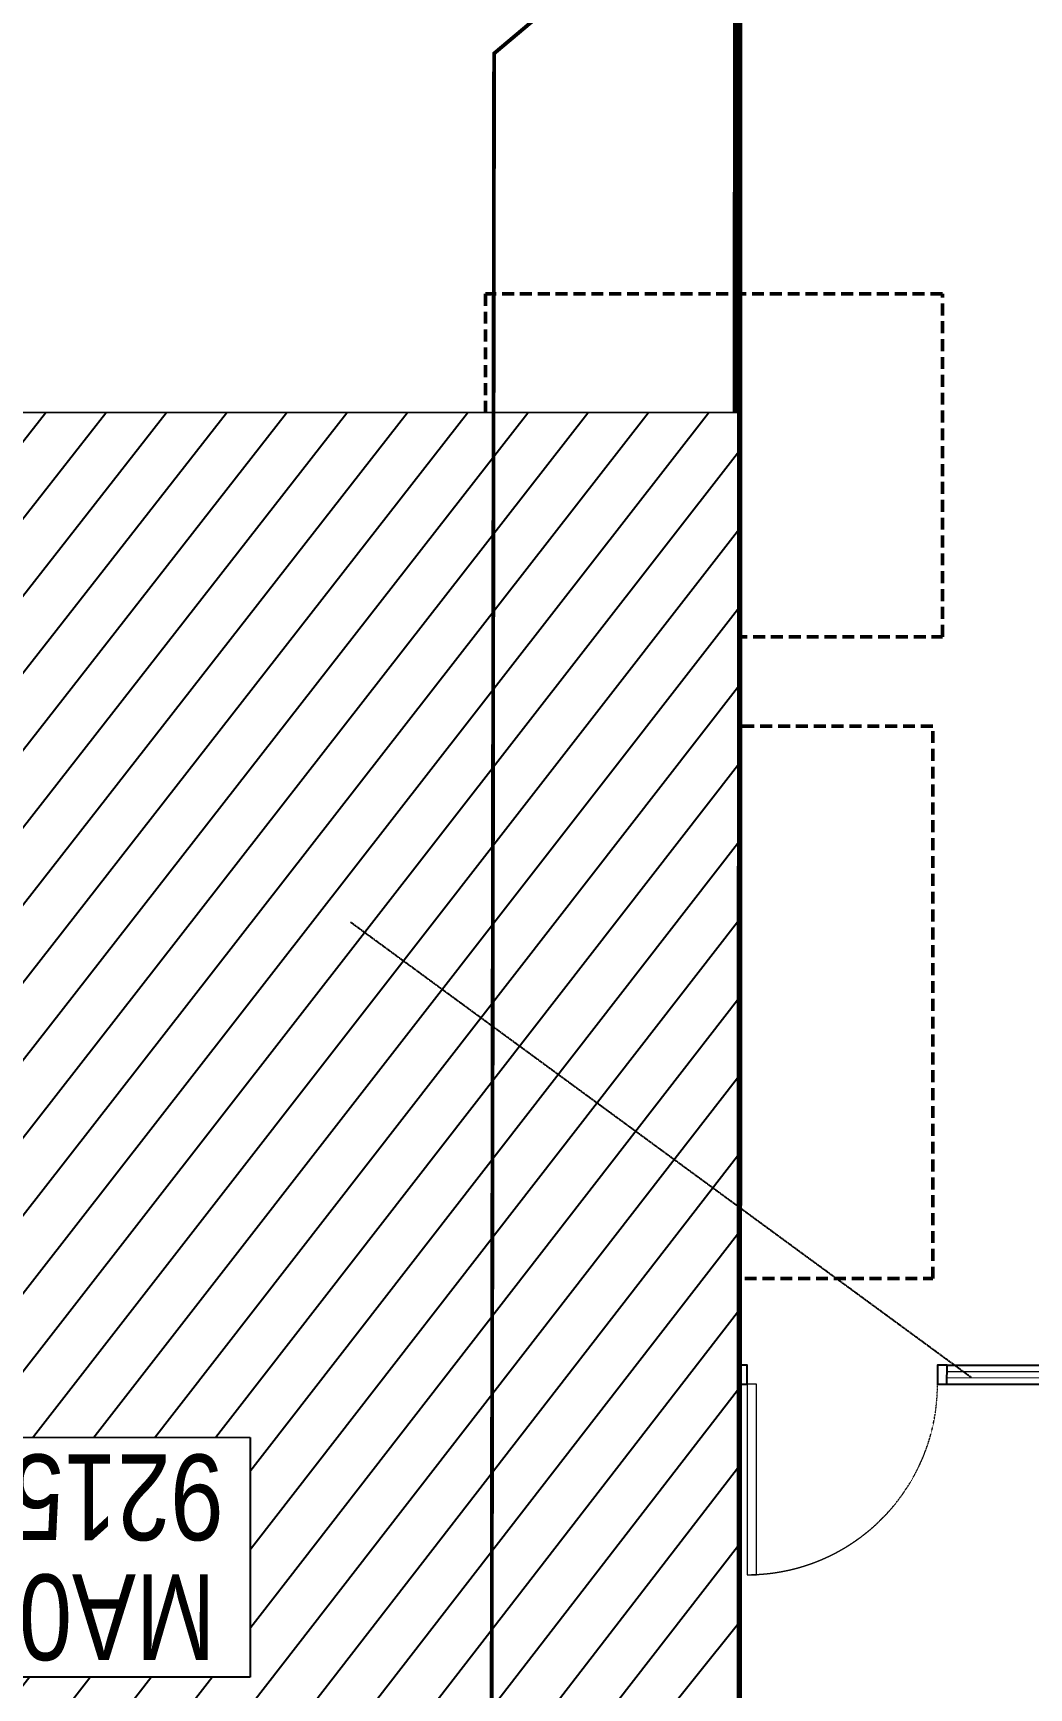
# Model space of a CAD drawing. Header units: centimetres. Extents: x -6122352 to 7132207, y -1694241 to 1947892.
# Drawn here: x 40675 to 45905, y -96650 to -87962 of the extents above; entities that cross this region are included whole.
import ezdxf
from ezdxf.xclip import XClip

# ---------------------------------------------------------------- set-up
doc = ezdxf.new("R2010")
doc.units = ezdxf.units.CM
doc.header["$MEASUREMENT"] = 0
doc.header["$XCLIPFRAME"] = 2
for name, pattern in [('23585-XR-AR-END-GROUND FLOOR$0$XR-END-GROUND FLOOR PLAN$0$HIDDEN2', [0.1875, 0.125, -0.0625]), ('DASHED2', [0.375, 0.25, -0.125]), ('XR-AR-END-SETTING OUT PLAN$0$23261-XR-AR-SI-GF$0$HIDDEN', [0.375, 0.25, -0.125]), ('XR-AR-END-SETTING OUT PLAN$0$23585-XR-AR-END-GROUND FLOOR$0$23261-XR-AR-SI-GF$0$HIDDEN', [0.375, 0.25, -0.125]), ('XR-AR-END-SETTING OUT PLAN$0$23585-XR-AR-END-GROUND FLOOR$0$945-4P-1-101-GROUND FLOOR PLAN$0$XR-MIDDLE-GROUND FLOOR PLAN$0$HIDDEN2', [0.1875, 0.125, -0.0625]), ('XR-AR-END-SETTING OUT PLAN$0$23585-XR-AR-END-GROUND FLOOR$0$XR-END-GROUND FLOOR PLAN$0$HIDDEN2', [0.1875, 0.125, -0.0625]), ('XR-AR-END-SETTING OUT PLAN$0$23585-XR-AR-END-GROUND FLOOR$0$XR-END-GROUND FLOOR PLAN$0$xf_6a1$0$DASHED', [0.75, 0.5, -0.25])]:
    doc.linetypes.add(name, pattern=pattern)
for name, color, linetype in [('00-MI-DIM', 7, 'Continuous'), ('23585-XR-AR-BOUNDARY WALLS AND SETBACKS$0$setback', 7, 'XR-AR-END-SETTING OUT PLAN$0$23261-XR-AR-SI-GF$0$HIDDEN'), ('@MI-REF LAYER', 7, 'Continuous'), ('B_TH_4', 7, 'Continuous'), ('XR-AR-END-SETTING OUT PLAN$0$23585-XR-AR-END-GROUND FLOOR$0$A-Flor-Strs', 1, 'Continuous')]:
    doc.layers.add(name, color=color, linetype=linetype)
doc.layers.add('08-Compound Wall-3', color=5, linetype='Continuous', lineweight=25, true_color=0x0000ff)
for name, color, linetype, lineweight in [('23585-XR-AR-END-GROUND FLOOR$0$A-LOVR-PLAN', 251, 'Continuous', 9), ('@ Foundations', 4, 'DASHED2', 50), ('A-ANNO-TEXT', 3, 'Continuous', 25), ('XR-AR-END-SETTING OUT PLAN$0$23585-XR-AR-END-GROUND FLOOR$0$A-DOOR-FULL', 1, 'Continuous', 9), ('XR-AR-END-SETTING OUT PLAN$0$23585-XR-AR-END-GROUND FLOOR$0$A-EQUP-KITN-PLAN', 202, 'Continuous', 9), ('XR-AR-END-SETTING OUT PLAN$0$23585-XR-AR-END-GROUND FLOOR$0$A-FLOR-OVHD', 9, 'XR-AR-END-SETTING OUT PLAN$0$23585-XR-AR-END-GROUND FLOOR$0$23261-XR-AR-SI-GF$0$HIDDEN', 15), ('XR-AR-END-SETTING OUT PLAN$0$23585-XR-AR-END-GROUND FLOOR$0$A-GLAZ-SILL', 8, 'Continuous', 5), ('XR-AR-END-SETTING OUT PLAN$0$23585-XR-AR-END-GROUND FLOOR$0$A-GLAZ-WNDO', 232, 'Continuous', 9), ('XR-AR-END-SETTING OUT PLAN$0$23585-XR-AR-END-GROUND FLOOR$0$A-LOVR-PLAN', 111, 'Continuous', 9), ('XR-AR-END-SETTING OUT PLAN$0$23585-XR-AR-END-GROUND FLOOR$0$A-WALL', 7, 'Continuous', 30), ('XR-AR-END-SETTING OUT PLAN$0$23585-XR-AR-END-GROUND FLOOR$0$S-COLS', 51, 'Continuous', 40), ('XR-AR-END-SETTING OUT PLAN$0$23585-XR-AR-END-GROUND FLOOR$0$S-COLS-PATT', 8, 'Continuous', 5)]:
    doc.layers.add(name, color=color, linetype=linetype, lineweight=lineweight)
doc.styles.get("Standard").update_dxf_attribs({"font": 'arial.ttf'})
doc.styles.add('Xref group 33-41$0$Overall SOP Plan$0$LAC-609-NG10-1-XREF-GRID-125SC$0$GRID-DIM-NO', font='arial.ttf', dxfattribs={"width": 0.8})
doc.dimstyles.new('LEADER', dxfattribs={"dimtxt": 0.18, "dimasz": 0.25, "dimexe": 0.18, "dimexo": 0.0625, "dimgap": 0.09, "dimtad": 0, "dimtih": 1, "dimtoh": 1, "dimdec": 4, "dimzin": 0, "dimdsep": 46, "dimtxsty": 'Standard', "dimblk": 'DOT', "dimcen": 0.09, "dimadec": 0, "dimazin": 0, "dimtfac": 1, "dimtdec": 4, "dimtofl": 0, "dimtmove": 0, "dimatfit": 3, "dimldrblk": 'DOT', "dimfxl": 1, "dimtolj": 1, "dimtzin": 0, "dimarcsym": 0})

# ---------------------------------------------------------------- blocks, each defined once
blk = doc.blocks.new('23585-XR-AR-BOUNDARY WALLS AND SETBACKS')
at = {"layer": '23585-XR-AR-BOUNDARY WALLS AND SETBACKS$0$setback', "ltscale": 40, "const_width": 0.05}
blk.add_lwpolyline([(496485.0601, 2768871.5163), (496480.9052, 2768866.9817), (496476.8518, 2768862.5581), (496472.7985, 2768858.1342), (496468.745, 2768853.7105), (496464.6916, 2768849.2868), (496460.535, 2768844.7504), (496474.9123, 2768831.5767), (496479.0688, 2768836.113), (496483.121, 2768840.5356), (496485.2488, 2768842.8578), (496487.1759, 2768844.9607), (496491.2292, 2768849.3844), (496491.4314, 2768849.6052), (496495.2826, 2768853.8082), (496495.4848, 2768854.029), (496499.4373, 2768858.3426), (496485.0601, 2768871.5163)], dxfattribs=at)
blk = doc.blocks.new('A$C9d9485f6')
at = {"layer": 'A-ANNO-TEXT', "rotation": 312.4881850805905}
blk.add_blockref('23585-XR-AR-BOUNDARY WALLS AND SETBACKS', (-2377088.5348, -1504219.2521), dxfattribs=at)
blk = doc.blocks.new('XR-AR-END-SETTING OUT PLAN$0$23585-XR-AR-END-GROUND FLOOR$0$XR-END-GROUND FLOOR PLAN$0$A$C69996ABC')
at = {"layer": 'XR-AR-END-SETTING OUT PLAN$0$23585-XR-AR-END-GROUND FLOOR$0$A-GLAZ-SILL'}
blk.add_line((0.25, 1), (0.25, 0.1), dxfattribs=at)
at = {"layer": 'XR-AR-END-SETTING OUT PLAN$0$23585-XR-AR-END-GROUND FLOOR$0$A-GLAZ-WNDO'}
for p, q in [((0, 1), (0, 0.95)), ((0.25, 1), (0, 1)), ((0.15, 0.95), (0.15, 1)), ((0.15, 1), (0.15, 0.1)), ((0, 0.95), (0.15, 0.95)), ((0, 0.95), (0, 0.15)), ((0.15, 0.15), (0, 0.15)), ((0, 0.1), (0, 0.15)), ((0.25, 0.1), (0, 0.1)), ((0.15, 0.1), (0.15, 0.15))]:
    blk.add_line(p, q, dxfattribs=at)
blk.add_lwpolyline([(0, 0.95), (0, 0.15), (0.05, 0.15), (0.05, 0.95)], close=True, dxfattribs=at)
blk.add_lwpolyline([(0.05, 0.1), (0, 0.1)], dxfattribs=at)
blk = doc.blocks.new('*U35')
for points in [[(91, 0), (41, 0), (41, 1021), (91, 1021)], [(0, 0), (38, 0), (38, -50), (50, -50), (50, -250), (0, -250)], [(1100, 0), (1062, 0), (1062, -50), (1050, -50), (1050, -250), (1100, -250)]]:
    blk.add_lwpolyline(points, close=True)
at = {"color": 8, "linetype": 'XR-AR-END-SETTING OUT PLAN$0$23585-XR-AR-END-GROUND FLOOR$0$XR-END-GROUND FLOOR PLAN$0$HIDDEN2'}
blk.add_arc((41, 0), 1021, 0, 90, dxfattribs=at)
at = {"layer": 'XR-AR-END-SETTING OUT PLAN$0$23585-XR-AR-END-GROUND FLOOR$0$A-GLAZ-SILL', "linetype": 'XR-AR-END-SETTING OUT PLAN$0$23585-XR-AR-END-GROUND FLOOR$0$945-4P-1-101-GROUND FLOOR PLAN$0$XR-MIDDLE-GROUND FLOOR PLAN$0$HIDDEN2', "ltscale": 3}
blk.add_lwpolyline([(0, 0), (1100, 0), (1100, -250), (0, -250)], close=True, dxfattribs=at)
blk = doc.blocks.new('*U37')
for points in [[(91, 0), (41, 0), (41, 1021), (91, 1021)], [(0, 0), (38, 0), (38, -50), (50, -50), (50, -110), (0, -110)], [(1100, 0), (1062, 0), (1062, -50), (1050, -50), (1050, -110), (1100, -110)]]:
    blk.add_lwpolyline(points, close=True)
at = {"color": 8, "linetype": 'XR-AR-END-SETTING OUT PLAN$0$23585-XR-AR-END-GROUND FLOOR$0$XR-END-GROUND FLOOR PLAN$0$HIDDEN2'}
blk.add_arc((41, 0), 1021, 0, 90, dxfattribs=at)
at = {"layer": 'XR-AR-END-SETTING OUT PLAN$0$23585-XR-AR-END-GROUND FLOOR$0$A-GLAZ-SILL', "linetype": 'XR-AR-END-SETTING OUT PLAN$0$23585-XR-AR-END-GROUND FLOOR$0$945-4P-1-101-GROUND FLOOR PLAN$0$XR-MIDDLE-GROUND FLOOR PLAN$0$HIDDEN2', "ltscale": 3}
blk.add_lwpolyline([(0, 0), (1100, 0), (1100, -110), (0, -110)], close=True, dxfattribs=at)
blk = doc.blocks.new('XR-AR-END-SETTING OUT PLAN$0$23585-XR-AR-END-GROUND FLOOR$0$XR-END-GROUND FLOOR PLAN$0$A$C45491A9B')
blk.add_lwpolyline([(-50, 0), (0, 0), (0, 1000), (-50, 1000)], close=True)
at = {"color": 8, "linetype": 'XR-AR-END-SETTING OUT PLAN$0$23585-XR-AR-END-GROUND FLOOR$0$XR-END-GROUND FLOOR PLAN$0$HIDDEN2'}
blk.add_arc((0, 0), 1000, 90, 180, dxfattribs=at)
blk = doc.blocks.new('XR-AR-END-SETTING OUT PLAN$0$23585-XR-AR-END-GROUND FLOOR$0$A$C75a8815d')
at = {"layer": 'XR-AR-END-SETTING OUT PLAN$0$23585-XR-AR-END-GROUND FLOOR$0$S-COLS', "color": 252, "lineweight": 30}
for points in [[(0, 3500), (0, 2700), (250, 2700), (250, 3500)], [(0, 0), (0, 550), (250, 550), (250, 0)]]:
    blk.add_lwpolyline(points, close=True, dxfattribs=at)
blk = doc.blocks.new('23585-XR-AR-END-GROUND FLOOR$0$XR-END-GROUND FLOOR PLAN$0$A$C45491A9B')
blk.add_lwpolyline([(-50, 0), (0, 0), (0, 1000), (-50, 1000)], close=True)
at = {"color": 8, "linetype": '23585-XR-AR-END-GROUND FLOOR$0$XR-END-GROUND FLOOR PLAN$0$HIDDEN2'}
blk.add_arc((0, 0), 1000, 90, 180, dxfattribs=at)
blk = doc.blocks.new('XR-AR-END-SETTING OUT PLAN')
at = {"layer": '08-Compound Wall-3'}
for p, q in [((1900, 10600), (-523.3, 10600)), ((1900, 10500), (-523.3, 10500))]:
    blk.add_line(p, q, dxfattribs=at)
for points in [[(1950, 10600), (1900, 10600), (1900, 10500), (1950, 10500)], [(3000, 10600), (2950, 10600), (2950, 10500), (3000, 10500)]]:
    blk.add_lwpolyline(points, close=True, dxfattribs=at)
at = {"layer": '23585-XR-AR-END-GROUND FLOOR$0$A-LOVR-PLAN'}
blk.add_lwpolyline([(1900, 10600), (1900, 10500)], dxfattribs=at)
blk.add_lwpolyline([(1900, 10535), (1900, 10565), (-523.3, 10565), (-523.3, 10535)], close=True, dxfattribs=at)
at = {"layer": 'XR-AR-END-SETTING OUT PLAN$0$23585-XR-AR-END-GROUND FLOOR$0$A-EQUP-KITN-PLAN', "color": 8}
for p, q in [((3850.1, 11100), (3850.1, 13150)), ((5650.1, 11100), (3850.1, 11100))]:
    blk.add_line(p, q, dxfattribs=at)
at = {"layer": 'XR-AR-END-SETTING OUT PLAN$0$23585-XR-AR-END-GROUND FLOOR$0$A-EQUP-KITN-PLAN', "color": 8, "linetype": 'XR-AR-END-SETTING OUT PLAN$0$23585-XR-AR-END-GROUND FLOOR$0$XR-END-GROUND FLOOR PLAN$0$xf_6a1$0$DASHED'}
blk.add_line((5650.1, 10900), (3850.1, 10900), dxfattribs=at)
at = {"layer": 'XR-AR-END-SETTING OUT PLAN$0$23585-XR-AR-END-GROUND FLOOR$0$A-FLOR-OVHD', "color": 8, "ltscale": 5}
for p, q in [((5650.1, 12950), (5650.1, 11300)), ((5750.1, 12950), (5750.1, 11300)), ((3750.1, 11000), (3250.1, 10500)), ((3250.1, 11000), (3750.1, 10500)), ((4150.1, 9210.3), (3250.2, 9610.4)), ((3250.2, 9210.3), (4150.1, 9610.4))]:
    blk.add_line(p, q, dxfattribs=at)
at = {"layer": 'XR-AR-END-SETTING OUT PLAN$0$23585-XR-AR-END-GROUND FLOOR$0$A-FLOR-OVHD', "color": 8}
blk.add_line((3200.1, 10250), (3200.1, 9000), dxfattribs=at)
at = {"layer": 'XR-AR-END-SETTING OUT PLAN$0$23585-XR-AR-END-GROUND FLOOR$0$A-FLOR-OVHD', "color": 8, "ltscale": 5}
blk.add_lwpolyline([(3250.2, 9210.3), (4150.1, 9210.3), (4150.1, 9610.4), (3250.2, 9610.4)], close=True, dxfattribs=at)
at = {"layer": 'XR-AR-END-SETTING OUT PLAN$0$23585-XR-AR-END-GROUND FLOOR$0$A-Flor-Strs', "color": 8}
for p, q in [((3000.1, 10250), (3000.1, 9000)), ((3300.1, 10250), (3300.1, 9000)), ((3300.1, 9550), (3171.4, 9681.5)), ((3000.1, 9550), (3300.1, 9550)), ((3300.1, 9550), (3171.4, 9418.5))]:
    blk.add_line(p, q, dxfattribs=at)
at = {"layer": 'XR-AR-END-SETTING OUT PLAN$0$23585-XR-AR-END-GROUND FLOOR$0$A-GLAZ-SILL', "color": 8}
blk.add_line((3250.1, 6050), (3250.1, 8200), dxfattribs=at)
at = {"layer": 'XR-AR-END-SETTING OUT PLAN$0$23585-XR-AR-END-GROUND FLOOR$0$A-GLAZ-WNDO', "color": 8}
for p, q in [((3000.1, 8200), (3000.1, 8150)), ((3150.1, 8200), (3150.1, 8150)), ((3150.1, 6100), (3150.1, 8200)), ((3150.1, 8150), (3000.1, 8150)), ((3000.1, 7448), (3000.1, 7498)), ((3000.1, 7498), (3150.1, 7498)), ((3150.1, 7498), (3150.1, 7448)), ((3150.1, 7448), (3000.1, 7448)), ((3000.1, 6747), (3000.1, 6797)), ((3000.1, 6797), (3150.1, 6797)), ((3150.1, 6797), (3150.1, 6747)), ((3150.1, 6747), (3000.1, 6747)), ((3000.1, 6050), (3000.1, 6100)), ((3000.1, 6100), (3150.1, 6100)), ((3150.1, 6100), (3150.1, 6050)), ((3000.1, 6050), (3250.1, 6050))]:
    blk.add_line(p, q, dxfattribs=at)
for points in [[(3250.1, 8200), (3000.1, 8200)], [(3000.1, 7498), (3000.1, 8150)], [(3050.1, 8150), (3050.1, 7498)], [(3000.1, 6100), (3000.1, 7448)], [(3050.1, 7448), (3050.1, 6797)], [(3050.1, 6747), (3050.1, 6100)]]:
    blk.add_lwpolyline(points, dxfattribs=at)
at = {"layer": 'XR-AR-END-SETTING OUT PLAN$0$23585-XR-AR-END-GROUND FLOOR$0$A-LOVR-PLAN', "color": 8}
for points in [[(1950.1, 10600), (1900.1, 10600), (1900.1, 10500), (1950.1, 10500)], [(3000.1, 10600), (2950.1, 10600), (2950.1, 10500), (3000.1, 10500)]]:
    blk.add_lwpolyline(points, close=True, dxfattribs=at)
blk.add_lwpolyline([(1900.1, 10600), (1900.1, 10500)], dxfattribs=at)
at = {"layer": 'XR-AR-END-SETTING OUT PLAN$0$23585-XR-AR-END-GROUND FLOOR$0$A-WALL', "color": 8}
for points in [[(9250.1, 6650), (9050.1, 6650), (9050.1, 8750), (6850.1, 8750), (6850.1, 8700), (6750.1, 8700), (6750.1, 8750), (6650.1, 8750), (6650.1, 8850), (6950.1, 8850), (6950.1, 8900), (7050.1, 8900), (7050.1, 8850), (9050.1, 8850), (9050.1, 10350), (7050.1, 10350), (7050.1, 9800), (6950.1, 9800), (6950.1, 10550), (7050.1, 10550), (7050.1, 10450), (9050.1, 10450), (9049.9, 19523.4), (9250, 19523.4)], [(5650.1, 10500), (5750.1, 10500), (5750.1, 11300), (5650.1, 11300)], [(4790.1, 8750), (3250.1, 8750), (3250.1, 8200), (3000.1, 8200), (3000.1, 9000), (4540.1, 9000), (4540.1, 9050), (4790.1, 9050)], [(5650.1, 8750), (4790.1, 8750), (4790.1, 8850), (5650.1, 8850)], [(3250.1, 5750), (3250.1, 5750), (3250.1, 6050), (3000.1, 6050), (3000.1, 5500), (3250.1, 5500)], [(3250.1, 5500), (7760.1, 5500), (7760.1, 5750), (3250.1, 5750)]]:
    blk.add_lwpolyline(points, close=True, dxfattribs=at)
for points in [[(3850.1, 10500), (5750.1, 10500), (5750.1, 10250), (4790.1, 10250), (4790.1, 10150), (4540.1, 10150), (4540.1, 10250), (3000.1, 10250), (3000.1, 12000), (3250.1, 12000), (3250.1, 11100), (3850.1, 11100), (3850.1, 10500)], [(3750.1, 10700), (3750.1, 11000), (3450.1, 11000), (3250.1, 11000), (3250.1, 10500), (3750.1, 10500), (3750.1, 10700)]]:
    blk.add_lwpolyline(points, dxfattribs=at)
at = {"color": 8, "xscale": 1000.000000000001, "yscale": 1000.000000000001, "zscale": 1000.000000000001}
blk.add_blockref('XR-AR-END-SETTING OUT PLAN$0$23585-XR-AR-END-GROUND FLOOR$0$XR-END-GROUND FLOOR PLAN$0$A$C69996ABC', (3000.1, 11900), dxfattribs=at)
at = {"layer": '23585-XR-AR-END-GROUND FLOOR$0$A-LOVR-PLAN'}
blk.add_blockref('23585-XR-AR-END-GROUND FLOOR$0$XR-END-GROUND FLOOR PLAN$0$A$C45491A9B', (2950, 10600), dxfattribs=at)
at = {"layer": 'XR-AR-END-SETTING OUT PLAN$0$23585-XR-AR-END-GROUND FLOOR$0$A-DOOR-FULL', "color": 8, "xscale": -1, "rotation": 270}
blk.add_blockref('*U35', (4790.1, 9050), dxfattribs=at)
at = {"layer": 'XR-AR-END-SETTING OUT PLAN$0$23585-XR-AR-END-GROUND FLOOR$0$A-DOOR-FULL', "color": 8, "xscale": 0.9090909090912127, "yscale": 0.9090909090912127, "zscale": 0.9090909090912127, "rotation": 179.9999999999999}
blk.add_blockref('*U37', (6650.1, 8750), dxfattribs=at)
at = {"layer": 'XR-AR-END-SETTING OUT PLAN$0$23585-XR-AR-END-GROUND FLOOR$0$A-LOVR-PLAN', "color": 8}
blk.add_blockref('XR-AR-END-SETTING OUT PLAN$0$23585-XR-AR-END-GROUND FLOOR$0$XR-END-GROUND FLOOR PLAN$0$A$C45491A9B', (2950.1, 10600), dxfattribs=at)
at = {"layer": 'XR-AR-END-SETTING OUT PLAN$0$23585-XR-AR-END-GROUND FLOOR$0$S-COLS-PATT', "color": 8}
blk.add_blockref('XR-AR-END-SETTING OUT PLAN$0$23585-XR-AR-END-GROUND FLOOR$0$A$C75a8815d', (3000.1, 5500), dxfattribs=at)
blk = doc.blocks.new('END UNIT')
at = {"xscale": 0.001, "yscale": 0.001, "zscale": 0.001}
blk.add_blockref('XR-AR-END-SETTING OUT PLAN', (-9.1502, 0), dxfattribs=at)
blk = doc.blocks.new('TH_4')
blk.add_blockref('END UNIT', (495802.3054, 2769130.5141))
blk = doc.blocks.new('A$C780da55d')
at = {"layer": 'B_TH_4', "xscale": 1.000039159572381, "yscale": 1.000039159572381, "zscale": 1.000039159572381}
blk.add_blockref('TH_4', (-495814.0705, -2769239.3021), dxfattribs=at)
blk = doc.blocks.new('23585-XR-AR-MALDIVE-2$0$TH_4')
blk.add_blockref('A$C780da55d', (495794.6554, 2769130.8641))
at = {"layer": '@ Foundations', "linetype": 'DASHED2', "ltscale": 0.25}
for points in [[(495795.1303, 2769137.6598), (495797.4303, 2769137.6598), (495797.4303, 2769140.5598), (495795.1303, 2769140.5598)], [(495797.4803, 2769135.3898), (495797.4803, 2769137.1898), (495795.0803, 2769137.1898), (495795.0803, 2769135.3898)]]:
    blk.add_lwpolyline(points, close=True, dxfattribs=at)
blk = doc.blocks.new('_Dot')
at = {"color": 0, "linetype": 'ByBlock', "lineweight": -2}
blk.add_line((-0.5, 0), (-1, 0), dxfattribs=at)
at = {"color": 0, "linetype": 'ByBlock', "const_width": 0.5}
blk.add_lwpolyline([(-0.25, 0, 1), (0.25, 0, 1)], format="xyb", close=True, dxfattribs=at)
blk = doc.blocks.new('M3 REF WITH TABLES')
at = {"color": 1, "const_width": 0.02}
blk.add_lwpolyline([(28.5855, 31.1466), (28.3515, 25.5931), (38.1147, 16.6237), (37.8646, 16.3469), (38.1147, 16.6237), (40.4994, 14.4649), (46.1864, 15.0289)], dxfattribs=at)
at = {"color": 10}
blk.add_lwpolyline([(6.0853, -1.5001), (16.6069, -11.1459), (20.8293, -6.5376), (20.6076, -6.3346), (36.687, 11.2142), (36.9087, 11.0107), (41.1306, 15.6194), (30.609, 25.2646), (6.0853, -1.5001)], close=True, dxfattribs=at)

msp = doc.modelspace()

# ---------------------------------------------------------------- block references
at = {"layer": '@MI-REF LAYER', "xscale": 1000, "yscale": 1000, "zscale": 1000}
msp.add_blockref('A$C9d9485f6', (-23958.95046, 48155.57226), dxfattribs=at)

# ---------------------------------------------------------------- next in the draw order: block references
at = {"layer": '@MI-REF LAYER'}
ref = msp.add_blockref('23585-XR-AR-MALDIVE-2$0$TH_4', (496316062.77904, 2768960875.36413), dxfattribs=dict(at, xscale=1000, yscale=1000, zscale=1000, rotation=179.9901606865016))
XClip(ref).set_block_clipping_path([(495793.2153179883, 2769130.5144247264), (495835.2581406492, 2769130.5140801282), (495835.2576190941, 2769154.3133947467), (495826.3056662926, 2769154.3141869735), (495820.3073401563, 2769154.3142064768), (495816.957702864, 2769154.3142027529), (495816.9477785914, 2769154.4542111102), (495814.3055212521, 2769154.4543746579), (495808.0010207752, 2769154.4543374204), (495802.3655115841, 2769154.4543353911), (495802.0106194327, 2769154.4543344257), (495796.0105614755, 2769154.4543345426), (495793.21559742, 2769154.4543973496)])

# ---------------------------------------------------------------- next in the draw order: linework, layer by layer
at = {"layer": '@MI-REF LAYER', "color": 10}
msp.add_lwpolyline([(8077.60119, -89949.46316), (8071.31987, -104223.39895), (14321.56537, -104224.47229), (14321.48235, -103923.84264), (38122.91575, -103927.93002), (38122.63231, -104228.79447), (44372.80351, -104229.16823), (44378.58971, -89955.62775), (8077.60119, -89949.46316)], close=True, dxfattribs=at)

# ---------------------------------------------------------------- next in the draw order: wipeouts: each hides what was drawn before it
msp.add_wipeout([(44374.93305, -89955.73267), (8073.94462, -89949.05767), (8071.31987, -104223.39895), (14321.56537, -104224.47229), (14321.48235, -103923.84264), (38122.91575, -103927.93002), (38122.63231, -104228.79447), (44372.8035, -104229.25161)]).dxf.layer = '@MI-REF LAYER'

# ---------------------------------------------------------------- next in the draw order: hatches: boundary and pattern name
at = {"layer": '@MI-REF LAYER'}
h = msp.add_hatch(dxfattribs=at)
h.set_pattern_fill('ANSI31', color=256, scale=1999.999998, angle=6.723013783)
h.set_pattern_definition([(51.723013783, (-2377465064.07, -1504100465.48), (-196.256312738, 154.865940781), [])])
h.paths.add_polyline_path([(38124.31895, -103926.31666), (38122.72947, -104228.55963), (44372.8035, -104229.27936), (44374.93305, -89955.73833), (8073.94453, -89949.57374), (8071.31987, -104223.4046), (14319.99916, -104224.50004), (14320.25283, -103923.85646)])

# ---------------------------------------------------------------- next in the draw order: linework, layer by layer
at = {"layer": '@MI-REF LAYER', "color": 1, "const_width": 20}
msp.add_lwpolyline([(47349.29695, -84490.60811), (43096.0254, -88069.07622), (43076.31133, -101326.85495), (42703.29459, -101329.39209), (43076.31133, -101326.85495), (43095.12395, -104543.5967), (47352.21407, -108356.25166)], dxfattribs=at)

# ---------------------------------------------------------------- next in the draw order: leaders
at = {"linetype": 'DASHED2'}
msp.add_leader([(45602.53499, -95021.14121), (42343.7988, -92631.6414)], dimstyle='LEADER', dxfattribs=at)

# ---------------------------------------------------------------- next in the draw order: texts
at = {"layer": '00-MI-DIM', "color": 7, "insert": (41725.45789, -96504.52985, -157.46104), "char_height": 450, "width": 2056.8768806, "attachment_point": 1, "rotation": 179.989161486, "line_spacing_factor": 0.839439, "style": 'Xref group 33-41$0$Overall SOP Plan$0$LAC-609-NG10-1-XREF-GRID-125SC$0$GRID-DIM-NO', "bg_fill": 19, "box_fill_scale": 1.2, "bg_fill_color": 256, "bg_fill_transparency": 0}
msp.add_mtext('\\pxqc;MA0313 9215703', dxfattribs=at)

# ---------------------------------------------------------------- next in the draw order: block references
at = {"layer": '@MI-REF LAYER', "xscale": 1000, "yscale": 1000, "zscale": 1000, "rotation": 312.4882889992022}
msp.add_blockref('M3 REF WITH TABLES', (5073.57098, -84448.84299), dxfattribs=at)

doc.saveas('drawing.dxf')
